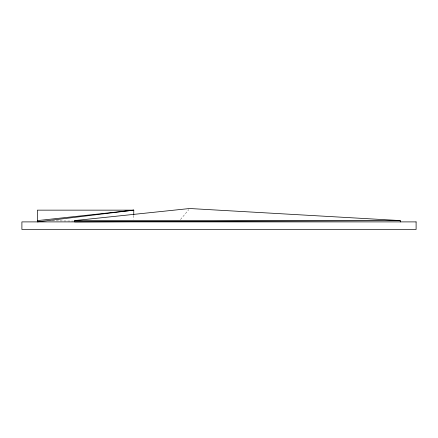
<?xml version="1.0" encoding="UTF-8"?>
<svg xmlns="http://www.w3.org/2000/svg" width="438" height="438" viewBox="0 0 438 438"><rect width="100%" height="100%" fill="white"/><g stroke="black" fill="none" stroke-linecap="round" stroke-linejoin="round"><path stroke-width="0.33" stroke-dasharray="2.19 1.64" d="M180.478 219.526L188.822 209.567M52.423 220.807L73.617 221.091M133.771 215.37L133.771 219.285"/><path stroke-width="0.66" d="M37.383 220.604L133.771 210.147L133.771 214.719M74.657 220.571L400.255 220.571L74.657 221.896L74.657 220.571L189.698 208.521L400.255 220.571L400.255 221.896M133.771 210.147L37.383 221.896L37.383 210.147L133.771 210.147M416.1 221.896L21.9 221.896L21.9 229.479L416.1 229.479L416.1 221.896"/></g></svg>
